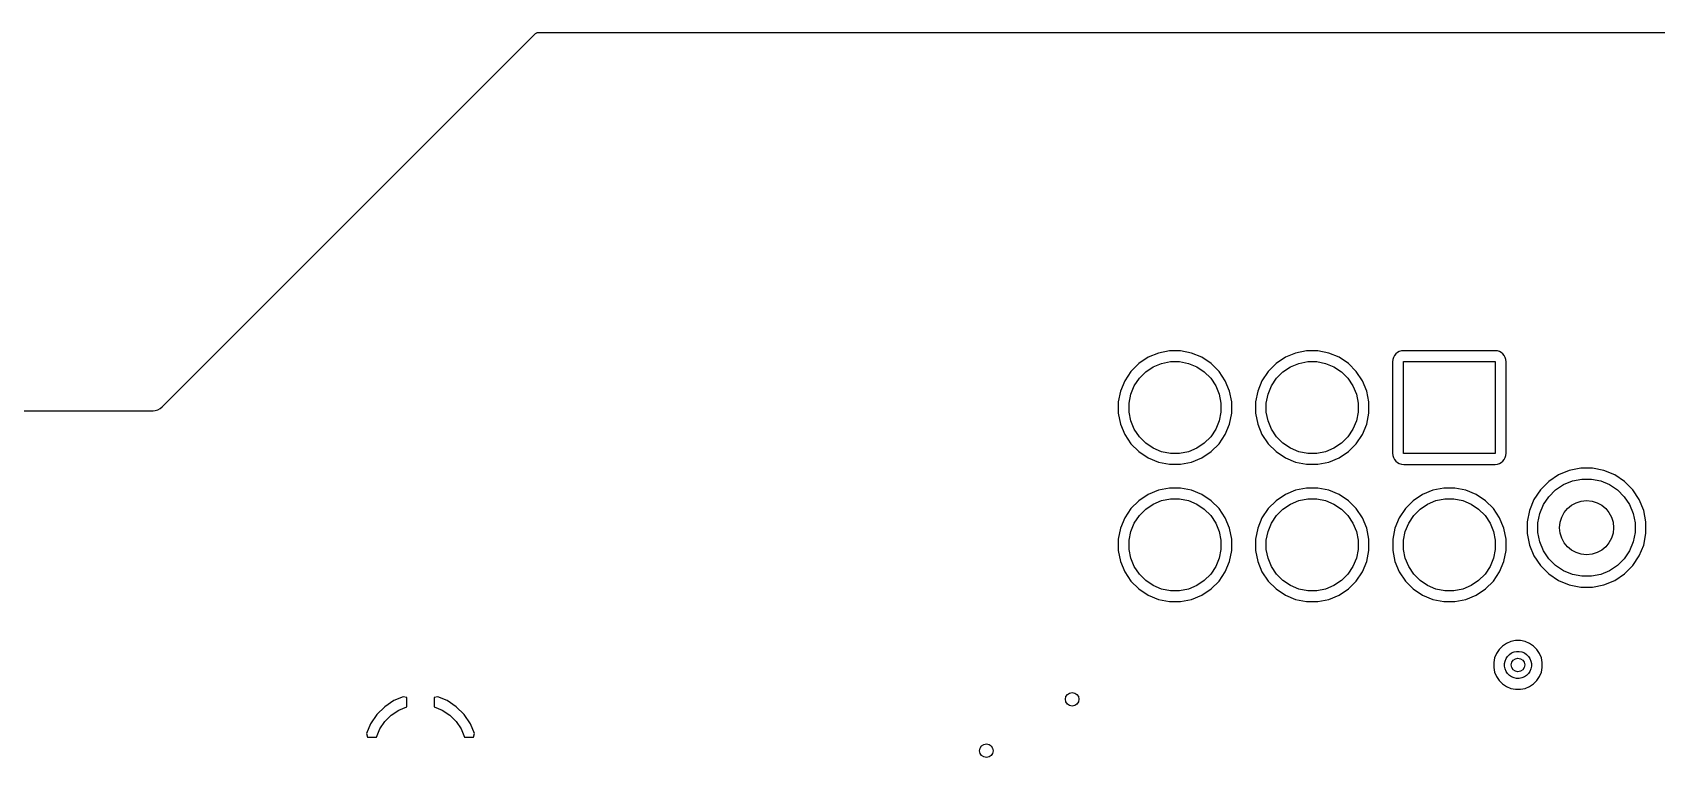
# Model space of a CAD drawing. Extents: x 4.56 to 9.07, y -4.98 to -1.83.
# Drawn here: x 6.867 to 8.051, y -2.355 to -1.827 of the extents above; entities that cross this region are included whole.
import ezdxf

# ---------------------------------------------------------------- set-up
doc = ezdxf.new("R2010")
doc.units = 0
doc.header["$MEASUREMENT"] = 0
doc.layers.add('BLACK', color=7, linetype='CONTINUOUS')

msp = doc.modelspace()

# ---------------------------------------------------------------- linework, layer by layer
at = {"layer": 'BLACK', "linetype": 'CONTINUOUS'}
for p, q in [((6.96841, -2.09276), (7.23324, -1.82792)), ((7.23324, -1.82792), (7.23325, -1.82792)), ((7.23325, -1.82791), (7.23328, -1.82789)), ((7.23325, -1.82792), (7.23325, -1.82791)), ((7.23325, -1.82792), (7.23325, -1.82792)), ((7.23328, -1.82789), (7.23356, -1.82766)), ((7.23356, -1.82766), (7.23384, -1.82743)), ((7.23384, -1.82743), (7.23386, -1.82742)), ((7.23386, -1.82742), (7.23388, -1.82741)), ((7.23388, -1.82741), (7.2342, -1.82724)), ((7.2342, -1.82724), (7.23452, -1.82707)), ((7.23452, -1.82707), (7.23454, -1.82706)), ((7.23454, -1.82706), (7.23456, -1.82705)), ((7.23456, -1.82705), (7.23491, -1.82695)), ((7.23491, -1.82695), (7.23526, -1.82685)), ((7.23526, -1.82685), (7.23528, -1.82684)), ((7.23528, -1.82684), (7.2353, -1.82684)), ((7.2353, -1.82684), (7.23566, -1.82681)), ((7.23566, -1.82681), (7.23602, -1.82677)), ((7.23602, -1.82677), (8.47638, -1.82677)), ((7.69593, -2.05866), (7.68794, -2.06025)), ((7.70407, -2.05866), (7.69593, -2.05866)), ((7.71206, -2.06025), (7.70407, -2.05866)), ((7.79593, -2.05866), (7.78794, -2.06025)), ((7.80407, -2.05866), (7.79593, -2.05866)), ((7.81206, -2.06025), (7.80407, -2.05866)), ((7.86351, -2.05923), (7.86214, -2.05996)), ((7.86499, -2.05878), (7.86351, -2.05923)), ((7.86673, -2.0586), (7.86499, -2.05878)), ((7.93327, -2.0586), (7.86673, -2.0586)), ((7.93501, -2.05878), (7.93327, -2.0586)), ((7.93649, -2.05923), (7.93501, -2.05878)), ((7.93786, -2.05996), (7.93649, -2.05923)), ((7.67365, -2.06789), (7.66789, -2.07365)), ((7.68042, -2.06337), (7.67365, -2.06789)), ((7.67867, -2.07401), (7.68415, -2.07034)), ((7.68794, -2.06025), (7.68042, -2.06337)), ((7.68415, -2.07034), (7.69024, -2.06782)), ((7.69024, -2.06782), (7.6967, -2.06654)), ((7.6967, -2.06654), (7.7033, -2.06654)), ((7.7033, -2.06654), (7.70976, -2.06782)), ((7.70976, -2.06782), (7.71585, -2.07034)), ((7.71958, -2.06337), (7.71206, -2.06025)), ((7.71585, -2.07034), (7.72133, -2.07401)), ((7.72635, -2.06789), (7.71958, -2.06337)), ((7.73211, -2.07365), (7.72635, -2.06789)), ((7.77365, -2.06789), (7.76789, -2.07365)), ((7.78042, -2.06337), (7.77365, -2.06789)), ((7.77867, -2.07401), (7.78415, -2.07034)), ((7.78794, -2.06025), (7.78042, -2.06337)), ((7.78415, -2.07034), (7.79024, -2.06782)), ((7.79024, -2.06782), (7.7967, -2.06654)), ((7.7967, -2.06654), (7.8033, -2.06654)), ((7.8033, -2.06654), (7.80976, -2.06782)), ((7.80976, -2.06782), (7.81585, -2.07034)), ((7.81958, -2.06337), (7.81206, -2.06025)), ((7.81585, -2.07034), (7.82133, -2.07401)), ((7.82635, -2.06789), (7.81958, -2.06337)), ((7.83211, -2.07365), (7.82635, -2.06789)), ((7.85878, -2.06499), (7.8586, -2.06673)), ((7.8586, -2.06673), (7.8586, -2.13327)), ((7.85923, -2.06351), (7.85878, -2.06499)), ((7.85996, -2.06214), (7.85923, -2.06351)), ((7.86094, -2.06094), (7.85996, -2.06214)), ((7.86214, -2.05996), (7.86094, -2.06094)), ((7.86654, -2.13346), (7.86654, -2.06654)), ((7.86654, -2.06654), (7.93346, -2.06654)), ((7.93346, -2.06654), (7.93346, -2.13346)), ((7.93906, -2.06094), (7.93786, -2.05996)), ((7.94004, -2.06214), (7.93906, -2.06094)), ((7.94077, -2.06351), (7.94004, -2.06214)), ((7.94122, -2.06499), (7.94077, -2.06351)), ((7.9414, -2.06673), (7.94122, -2.06499)), ((7.9414, -2.13327), (7.9414, -2.06673)), ((7.66337, -2.08042), (7.66025, -2.08794)), ((7.66789, -2.07365), (7.66337, -2.08042)), ((7.67034, -2.08415), (7.67401, -2.07867)), ((7.67401, -2.07867), (7.67867, -2.07401)), ((7.72133, -2.07401), (7.72599, -2.07867)), ((7.72599, -2.07867), (7.72966, -2.08415)), ((7.73663, -2.08042), (7.73211, -2.07365)), ((7.73975, -2.08794), (7.73663, -2.08042)), ((7.76337, -2.08042), (7.76025, -2.08794)), ((7.76789, -2.07365), (7.76337, -2.08042)), ((7.77034, -2.08415), (7.77401, -2.07867)), ((7.77401, -2.07867), (7.77867, -2.07401)), ((7.82133, -2.07401), (7.82599, -2.07867)), ((7.82599, -2.07867), (7.82966, -2.08415)), ((7.83663, -2.08042), (7.83211, -2.07365)), ((7.83975, -2.08794), (7.83663, -2.08042)), ((6.96216, -2.099), (6.96841, -2.09276)), ((6.96841, -2.09276), (6.96841, -2.09276)), ((7.66025, -2.08794), (7.65866, -2.09593)), ((7.66654, -2.0967), (7.66782, -2.09024)), ((7.66782, -2.09024), (7.67034, -2.08415)), ((7.72966, -2.08415), (7.73218, -2.09024)), ((7.73218, -2.09024), (7.73346, -2.0967)), ((7.74134, -2.09593), (7.73975, -2.08794)), ((7.76025, -2.08794), (7.75866, -2.09593)), ((7.76654, -2.0967), (7.76782, -2.09024)), ((7.76782, -2.09024), (7.77034, -2.08415)), ((7.82966, -2.08415), (7.83218, -2.09024)), ((7.83218, -2.09024), (7.83346, -2.0967)), ((7.84134, -2.09593), (7.83975, -2.08794)), ((6.32432, -2.10236), (6.95405, -2.10236)), ((6.95405, -2.10236), (6.9541, -2.10236)), ((6.9541, -2.10236), (6.95427, -2.10238)), ((6.95427, -2.10238), (6.95443, -2.10238)), ((6.95443, -2.10238), (6.95472, -2.10241)), ((6.95472, -2.10241), (6.95502, -2.10238)), ((6.95502, -2.10238), (6.95665, -2.10222)), ((6.95502, -2.10238), (6.95502, -2.10238)), ((6.95665, -2.10222), (6.95851, -2.10166)), ((6.95851, -2.10166), (6.96022, -2.10074)), ((6.96022, -2.10074), (6.96172, -2.09951)), ((6.96172, -2.09951), (6.9619, -2.09929)), ((6.9619, -2.09929), (6.96194, -2.09924)), ((6.96194, -2.09924), (6.96206, -2.09913)), ((6.96206, -2.09913), (6.96216, -2.099)), ((7.65866, -2.09593), (7.65866, -2.10407)), ((7.65866, -2.10407), (7.66025, -2.11206)), ((7.66654, -2.1033), (7.66654, -2.0967)), ((7.66782, -2.10976), (7.66654, -2.1033)), ((7.73346, -2.1033), (7.73218, -2.10976)), ((7.73346, -2.0967), (7.73346, -2.1033)), ((7.73975, -2.11206), (7.74134, -2.10407)), ((7.74134, -2.10407), (7.74134, -2.09593)), ((7.75866, -2.09593), (7.75866, -2.10407)), ((7.75866, -2.10407), (7.76025, -2.11206)), ((7.76654, -2.1033), (7.76654, -2.0967)), ((7.76782, -2.10976), (7.76654, -2.1033)), ((7.83346, -2.1033), (7.83218, -2.10976)), ((7.83346, -2.0967), (7.83346, -2.1033)), ((7.83975, -2.11206), (7.84134, -2.10407)), ((7.84134, -2.10407), (7.84134, -2.09593)), ((7.66025, -2.11206), (7.66337, -2.11958)), ((7.67034, -2.11585), (7.66782, -2.10976)), ((7.67401, -2.12133), (7.67034, -2.11585)), ((7.72966, -2.11585), (7.72599, -2.12133)), ((7.73218, -2.10976), (7.72966, -2.11585)), ((7.73663, -2.11958), (7.73975, -2.11206)), ((7.76025, -2.11206), (7.76337, -2.11958)), ((7.77034, -2.11585), (7.76782, -2.10976)), ((7.77401, -2.12133), (7.77034, -2.11585)), ((7.82966, -2.11585), (7.82599, -2.12133)), ((7.83218, -2.10976), (7.82966, -2.11585)), ((7.83663, -2.11958), (7.83975, -2.11206)), ((7.66337, -2.11958), (7.66789, -2.12635)), ((7.66789, -2.12635), (7.67365, -2.13211)), ((7.67867, -2.12599), (7.67401, -2.12133)), ((7.68415, -2.12966), (7.67867, -2.12599)), ((7.69024, -2.13218), (7.68415, -2.12966)), ((7.71585, -2.12966), (7.70976, -2.13218)), ((7.72133, -2.12599), (7.71585, -2.12966)), ((7.72599, -2.12133), (7.72133, -2.12599)), ((7.72635, -2.13211), (7.73211, -2.12635)), ((7.73211, -2.12635), (7.73663, -2.11958)), ((7.76337, -2.11958), (7.76789, -2.12635)), ((7.76789, -2.12635), (7.77365, -2.13211)), ((7.77867, -2.12599), (7.77401, -2.12133)), ((7.78415, -2.12966), (7.77867, -2.12599)), ((7.79024, -2.13218), (7.78415, -2.12966)), ((7.81585, -2.12966), (7.80976, -2.13218)), ((7.82133, -2.12599), (7.81585, -2.12966)), ((7.82599, -2.12133), (7.82133, -2.12599)), ((7.82635, -2.13211), (7.83211, -2.12635)), ((7.83211, -2.12635), (7.83663, -2.11958)), ((7.67365, -2.13211), (7.68042, -2.13663)), ((7.68042, -2.13663), (7.68794, -2.13975)), ((7.68794, -2.13975), (7.69593, -2.14134)), ((7.6967, -2.13346), (7.69024, -2.13218)), ((7.69593, -2.14134), (7.70407, -2.14134)), ((7.7033, -2.13346), (7.6967, -2.13346)), ((7.70976, -2.13218), (7.7033, -2.13346)), ((7.70407, -2.14134), (7.71206, -2.13975)), ((7.71206, -2.13975), (7.71958, -2.13663)), ((7.71958, -2.13663), (7.72635, -2.13211)), ((7.77365, -2.13211), (7.78042, -2.13663)), ((7.78042, -2.13663), (7.78794, -2.13975)), ((7.78794, -2.13975), (7.79593, -2.14134)), ((7.7967, -2.13346), (7.79024, -2.13218)), ((7.79593, -2.14134), (7.80407, -2.14134)), ((7.8033, -2.13346), (7.7967, -2.13346)), ((7.80976, -2.13218), (7.8033, -2.13346)), ((7.80407, -2.14134), (7.81206, -2.13975)), ((7.81206, -2.13975), (7.81958, -2.13663)), ((7.81958, -2.13663), (7.82635, -2.13211)), ((7.8586, -2.13327), (7.85878, -2.13501)), ((7.85878, -2.13501), (7.85923, -2.13649)), ((7.85923, -2.13649), (7.85996, -2.13786)), ((7.85996, -2.13786), (7.86094, -2.13906)), ((7.86094, -2.13906), (7.86214, -2.14004)), ((7.86214, -2.14004), (7.86351, -2.14077)), ((7.86351, -2.14077), (7.86499, -2.14122)), ((7.86499, -2.14122), (7.86673, -2.1414)), ((7.93346, -2.13346), (7.86654, -2.13346)), ((7.86673, -2.1414), (7.93327, -2.1414)), ((7.93327, -2.1414), (7.93501, -2.14122)), ((7.93501, -2.14122), (7.93649, -2.14077)), ((7.93649, -2.14077), (7.93786, -2.14004)), ((7.93786, -2.14004), (7.93906, -2.13906)), ((7.93906, -2.13906), (7.94004, -2.13786)), ((7.94004, -2.13786), (7.94077, -2.13649)), ((7.94077, -2.13649), (7.94122, -2.13501)), ((7.94122, -2.13501), (7.9414, -2.13327)), ((7.97239, -2.15386), (7.96636, -2.15989)), ((7.97949, -2.14912), (7.97239, -2.15386)), ((7.98737, -2.14586), (7.97949, -2.14912)), ((7.98322, -2.1561), (7.98966, -2.15343)), ((7.99573, -2.14419), (7.98737, -2.14586)), ((7.98966, -2.15343), (7.99651, -2.15207)), ((8.00427, -2.14419), (7.99573, -2.14419)), ((7.99651, -2.15207), (8.00349, -2.15207)), ((8.00349, -2.15207), (8.01034, -2.15343)), ((8.01263, -2.14586), (8.00427, -2.14419)), ((8.01034, -2.15343), (8.01678, -2.1561)), ((8.02051, -2.14912), (8.01263, -2.14586)), ((8.02761, -2.15386), (8.02051, -2.14912)), ((8.03364, -2.15989), (8.02761, -2.15386)), ((7.68042, -2.16337), (7.67365, -2.16789)), ((7.68794, -2.16025), (7.68042, -2.16337)), ((7.69593, -2.15866), (7.68794, -2.16025)), ((7.70407, -2.15866), (7.69593, -2.15866)), ((7.71206, -2.16025), (7.70407, -2.15866)), ((7.71958, -2.16337), (7.71206, -2.16025)), ((7.72635, -2.16789), (7.71958, -2.16337)), ((7.78042, -2.16337), (7.77365, -2.16789)), ((7.78794, -2.16025), (7.78042, -2.16337)), ((7.79593, -2.15866), (7.78794, -2.16025)), ((7.80407, -2.15866), (7.79593, -2.15866)), ((7.81206, -2.16025), (7.80407, -2.15866)), ((7.81958, -2.16337), (7.81206, -2.16025)), ((7.82635, -2.16789), (7.81958, -2.16337)), ((7.88042, -2.16337), (7.87365, -2.16789)), ((7.88794, -2.16025), (7.88042, -2.16337)), ((7.89593, -2.15866), (7.88794, -2.16025)), ((7.90407, -2.15866), (7.89593, -2.15866)), ((7.91206, -2.16025), (7.90407, -2.15866)), ((7.91958, -2.16337), (7.91206, -2.16025)), ((7.92635, -2.16789), (7.91958, -2.16337)), ((7.96636, -2.15989), (7.96162, -2.16699)), ((7.9686, -2.17072), (7.97248, -2.16491)), ((7.97248, -2.16491), (7.97741, -2.15998)), ((7.97741, -2.15998), (7.98322, -2.1561)), ((8.01678, -2.1561), (8.02259, -2.15998)), ((8.02259, -2.15998), (8.02752, -2.16491)), ((8.02752, -2.16491), (8.0314, -2.17072)), ((8.03838, -2.16699), (8.03364, -2.15989)), ((7.66789, -2.17365), (7.66337, -2.18042)), ((7.67365, -2.16789), (7.66789, -2.17365)), ((7.67401, -2.17867), (7.67867, -2.17401)), ((7.67867, -2.17401), (7.68415, -2.17034)), ((7.68415, -2.17034), (7.69024, -2.16782)), ((7.69024, -2.16782), (7.6967, -2.16654)), ((7.6967, -2.16654), (7.7033, -2.16654)), ((7.7033, -2.16654), (7.70976, -2.16782)), ((7.70976, -2.16782), (7.71585, -2.17034)), ((7.71585, -2.17034), (7.72133, -2.17401)), ((7.72133, -2.17401), (7.72599, -2.17867)), ((7.73211, -2.17365), (7.72635, -2.16789)), ((7.73663, -2.18042), (7.73211, -2.17365)), ((7.76789, -2.17365), (7.76337, -2.18042)), ((7.77365, -2.16789), (7.76789, -2.17365)), ((7.77401, -2.17867), (7.77867, -2.17401)), ((7.77867, -2.17401), (7.78415, -2.17034)), ((7.78415, -2.17034), (7.79024, -2.16782)), ((7.79024, -2.16782), (7.7967, -2.16654)), ((7.7967, -2.16654), (7.8033, -2.16654)), ((7.8033, -2.16654), (7.80976, -2.16782)), ((7.80976, -2.16782), (7.81585, -2.17034)), ((7.81585, -2.17034), (7.82133, -2.17401)), ((7.82133, -2.17401), (7.82599, -2.17867)), ((7.83211, -2.17365), (7.82635, -2.16789)), ((7.83663, -2.18042), (7.83211, -2.17365)), ((7.86789, -2.17365), (7.86337, -2.18042)), ((7.87365, -2.16789), (7.86789, -2.17365)), ((7.87401, -2.17867), (7.87867, -2.17401)), ((7.87867, -2.17401), (7.88415, -2.17034)), ((7.88415, -2.17034), (7.89024, -2.16782)), ((7.89024, -2.16782), (7.8967, -2.16654)), ((7.8967, -2.16654), (7.9033, -2.16654)), ((7.9033, -2.16654), (7.90976, -2.16782)), ((7.90976, -2.16782), (7.91585, -2.17034)), ((7.91585, -2.17034), (7.92133, -2.17401)), ((7.92133, -2.17401), (7.92599, -2.17867)), ((7.93211, -2.17365), (7.92635, -2.16789)), ((7.93663, -2.18042), (7.93211, -2.17365)), ((7.95836, -2.17487), (7.95669, -2.18323)), ((7.96162, -2.16699), (7.95836, -2.17487)), ((7.96457, -2.18401), (7.96593, -2.17716)), ((7.96593, -2.17716), (7.9686, -2.17072)), ((8.0314, -2.17072), (8.03407, -2.17716)), ((8.03407, -2.17716), (8.03543, -2.18401)), ((8.04164, -2.17487), (8.03838, -2.16699)), ((8.04331, -2.18323), (8.04164, -2.17487)), ((7.66025, -2.18794), (7.65866, -2.19593)), ((7.66337, -2.18042), (7.66025, -2.18794)), ((7.66782, -2.19024), (7.67034, -2.18415)), ((7.67034, -2.18415), (7.67401, -2.17867)), ((7.72599, -2.17867), (7.72966, -2.18415)), ((7.72966, -2.18415), (7.73218, -2.19024)), ((7.73975, -2.18794), (7.73663, -2.18042)), ((7.74134, -2.19593), (7.73975, -2.18794)), ((7.76025, -2.18794), (7.75866, -2.19593)), ((7.76337, -2.18042), (7.76025, -2.18794)), ((7.76782, -2.19024), (7.77034, -2.18415)), ((7.77034, -2.18415), (7.77401, -2.17867)), ((7.82599, -2.17867), (7.82966, -2.18415)), ((7.82966, -2.18415), (7.83218, -2.19024)), ((7.83975, -2.18794), (7.83663, -2.18042)), ((7.84134, -2.19593), (7.83975, -2.18794)), ((7.86025, -2.18794), (7.85866, -2.19593)), ((7.86337, -2.18042), (7.86025, -2.18794)), ((7.86782, -2.19024), (7.87034, -2.18415)), ((7.87034, -2.18415), (7.87401, -2.17867)), ((7.92599, -2.17867), (7.92966, -2.18415)), ((7.92966, -2.18415), (7.93218, -2.19024)), ((7.93826, -2.18435), (7.93663, -2.18042)), ((7.93975, -2.18794), (7.93826, -2.18435)), ((7.94134, -2.19593), (7.93975, -2.18794)), ((7.95669, -2.18323), (7.95669, -2.19177)), ((7.96457, -2.19099), (7.96457, -2.18401)), ((8.03543, -2.18401), (8.03543, -2.19099)), ((8.04331, -2.19177), (8.04331, -2.18323)), ((7.65866, -2.19593), (7.65866, -2.20407)), ((7.66654, -2.1967), (7.66782, -2.19024)), ((7.66654, -2.2033), (7.66654, -2.1967)), ((7.73218, -2.19024), (7.73346, -2.1967)), ((7.73346, -2.1967), (7.73346, -2.2033)), ((7.74134, -2.20407), (7.74134, -2.19593)), ((7.75866, -2.19593), (7.75866, -2.20407)), ((7.76654, -2.1967), (7.76782, -2.19024)), ((7.76654, -2.2033), (7.76654, -2.1967)), ((7.83218, -2.19024), (7.83346, -2.1967)), ((7.83346, -2.1967), (7.83346, -2.2033)), ((7.84134, -2.20407), (7.84134, -2.19593)), ((7.85866, -2.19593), (7.85866, -2.20407)), ((7.86654, -2.1967), (7.86782, -2.19024)), ((7.86654, -2.2033), (7.86654, -2.1967)), ((7.93218, -2.19024), (7.93346, -2.1967)), ((7.93346, -2.1967), (7.93346, -2.2033)), ((7.94134, -2.20407), (7.94134, -2.19593)), ((7.95669, -2.19177), (7.95836, -2.20013)), ((7.95836, -2.20013), (7.96162, -2.20801)), ((7.96593, -2.19784), (7.96457, -2.19099)), ((7.9686, -2.20428), (7.96593, -2.19784)), ((8.03407, -2.19784), (8.0314, -2.20428)), ((8.03543, -2.19099), (8.03407, -2.19784)), ((8.03838, -2.20801), (8.04164, -2.20013)), ((8.04164, -2.20013), (8.04331, -2.19177)), ((7.65866, -2.20407), (7.66025, -2.21206)), ((7.66025, -2.21206), (7.66337, -2.21958)), ((7.66782, -2.20976), (7.66654, -2.2033)), ((7.67034, -2.21585), (7.66782, -2.20976)), ((7.73218, -2.20976), (7.72966, -2.21585)), ((7.73346, -2.2033), (7.73218, -2.20976)), ((7.73663, -2.21958), (7.73975, -2.21206)), ((7.73975, -2.21206), (7.74134, -2.20407)), ((7.75866, -2.20407), (7.76025, -2.21206)), ((7.76025, -2.21206), (7.76337, -2.21958)), ((7.76782, -2.20976), (7.76654, -2.2033)), ((7.77034, -2.21585), (7.76782, -2.20976)), ((7.83218, -2.20976), (7.82966, -2.21585)), ((7.83346, -2.2033), (7.83218, -2.20976)), ((7.83663, -2.21958), (7.83975, -2.21206)), ((7.83975, -2.21206), (7.84134, -2.20407)), ((7.85866, -2.20407), (7.86025, -2.21206)), ((7.86025, -2.21206), (7.86337, -2.21958)), ((7.86782, -2.20976), (7.86654, -2.2033)), ((7.87034, -2.21585), (7.86782, -2.20976)), ((7.93218, -2.20976), (7.92966, -2.21585)), ((7.93346, -2.2033), (7.93218, -2.20976)), ((7.93663, -2.21958), (7.93975, -2.21206)), ((7.93975, -2.21206), (7.94134, -2.20407)), ((7.96162, -2.20801), (7.96636, -2.21511)), ((7.97248, -2.21009), (7.9686, -2.20428)), ((7.97741, -2.21502), (7.97248, -2.21009)), ((8.02752, -2.21009), (8.02259, -2.21502)), ((8.0314, -2.20428), (8.02752, -2.21009)), ((8.03364, -2.21511), (8.03838, -2.20801)), ((7.66337, -2.21958), (7.66789, -2.22635)), ((7.67401, -2.22133), (7.67034, -2.21585)), ((7.67867, -2.22599), (7.67401, -2.22133)), ((7.72599, -2.22133), (7.72133, -2.22599)), ((7.72966, -2.21585), (7.72599, -2.22133)), ((7.73211, -2.22635), (7.73663, -2.21958)), ((7.76337, -2.21958), (7.76789, -2.22635)), ((7.77401, -2.22133), (7.77034, -2.21585)), ((7.77867, -2.22599), (7.77401, -2.22133)), ((7.82599, -2.22133), (7.82133, -2.22599)), ((7.82966, -2.21585), (7.82599, -2.22133)), ((7.83211, -2.22635), (7.83663, -2.21958)), ((7.86337, -2.21958), (7.86789, -2.22635)), ((7.87401, -2.22133), (7.87034, -2.21585)), ((7.87867, -2.22599), (7.87401, -2.22133)), ((7.92599, -2.22133), (7.92133, -2.22599)), ((7.92966, -2.21585), (7.92599, -2.22133)), ((7.93211, -2.22635), (7.93663, -2.21958)), ((7.96636, -2.21511), (7.97239, -2.22114)), ((7.97239, -2.22114), (7.97949, -2.22588)), ((7.98322, -2.2189), (7.97741, -2.21502)), ((7.98966, -2.22157), (7.98322, -2.2189)), ((7.99651, -2.22293), (7.98966, -2.22157)), ((8.00349, -2.22293), (7.99651, -2.22293)), ((8.01034, -2.22157), (8.00349, -2.22293)), ((8.01678, -2.2189), (8.01034, -2.22157)), ((8.02259, -2.21502), (8.01678, -2.2189)), ((8.02051, -2.22588), (8.02761, -2.22114)), ((8.02761, -2.22114), (8.03364, -2.21511)), ((7.66789, -2.22635), (7.67365, -2.23211)), ((7.67365, -2.23211), (7.68042, -2.23663)), ((7.68415, -2.22966), (7.67867, -2.22599)), ((7.68042, -2.23663), (7.68794, -2.23975)), ((7.69024, -2.23218), (7.68415, -2.22966)), ((7.6967, -2.23346), (7.69024, -2.23218)), ((7.7033, -2.23346), (7.6967, -2.23346)), ((7.70976, -2.23218), (7.7033, -2.23346)), ((7.71585, -2.22966), (7.70976, -2.23218)), ((7.71206, -2.23975), (7.71958, -2.23663)), ((7.72133, -2.22599), (7.71585, -2.22966)), ((7.71958, -2.23663), (7.72635, -2.23211)), ((7.72635, -2.23211), (7.73211, -2.22635)), ((7.76789, -2.22635), (7.77365, -2.23211)), ((7.77365, -2.23211), (7.78042, -2.23663)), ((7.78415, -2.22966), (7.77867, -2.22599)), ((7.78042, -2.23663), (7.78794, -2.23975)), ((7.79024, -2.23218), (7.78415, -2.22966)), ((7.7967, -2.23346), (7.79024, -2.23218)), ((7.8033, -2.23346), (7.7967, -2.23346)), ((7.80976, -2.23218), (7.8033, -2.23346)), ((7.81585, -2.22966), (7.80976, -2.23218)), ((7.81206, -2.23975), (7.81958, -2.23663)), ((7.82133, -2.22599), (7.81585, -2.22966)), ((7.81958, -2.23663), (7.82635, -2.23211)), ((7.82635, -2.23211), (7.83211, -2.22635)), ((7.86789, -2.22635), (7.87365, -2.23211)), ((7.87365, -2.23211), (7.88042, -2.23663)), ((7.88415, -2.22966), (7.87867, -2.22599)), ((7.88042, -2.23663), (7.88794, -2.23975)), ((7.89024, -2.23218), (7.88415, -2.22966)), ((7.8967, -2.23346), (7.89024, -2.23218)), ((7.9033, -2.23346), (7.8967, -2.23346)), ((7.90976, -2.23218), (7.9033, -2.23346)), ((7.91585, -2.22966), (7.90976, -2.23218)), ((7.91206, -2.23975), (7.91958, -2.23663)), ((7.92133, -2.22599), (7.91585, -2.22966)), ((7.91958, -2.23663), (7.92635, -2.23211)), ((7.92635, -2.23211), (7.93211, -2.22635)), ((7.97949, -2.22588), (7.98737, -2.22914)), ((7.98737, -2.22914), (7.99573, -2.23081)), ((7.99573, -2.23081), (8.00427, -2.23081)), ((8.00427, -2.23081), (8.01263, -2.22914)), ((8.01263, -2.22914), (8.02051, -2.22588)), ((7.68794, -2.23975), (7.69593, -2.24134)), ((7.69593, -2.24134), (7.70407, -2.24134)), ((7.70407, -2.24134), (7.71206, -2.23975)), ((7.78794, -2.23975), (7.79593, -2.24134)), ((7.79593, -2.24134), (7.80407, -2.24134)), ((7.80407, -2.24134), (7.81206, -2.23975)), ((7.88794, -2.23975), (7.89593, -2.24134)), ((7.89593, -2.24134), (7.90407, -2.24134)), ((7.90407, -2.24134), (7.91206, -2.23975)), ((7.94161, -2.2718), (7.93871, -2.27374)), ((7.94483, -2.27046), (7.94161, -2.2718)), ((7.94826, -2.26978), (7.94483, -2.27046)), ((7.95174, -2.26978), (7.94826, -2.26978)), ((7.95517, -2.27046), (7.95174, -2.26978)), ((7.95839, -2.2718), (7.95517, -2.27046)), ((7.96129, -2.27374), (7.95839, -2.2718)), ((7.93296, -2.28233), (7.93228, -2.28576)), ((7.9343, -2.27911), (7.93296, -2.28233)), ((7.93624, -2.27621), (7.9343, -2.27911)), ((7.93871, -2.27374), (7.93624, -2.27621)), ((7.94016, -2.28653), (7.94054, -2.28463)), ((7.94054, -2.28463), (7.94128, -2.28284)), ((7.94128, -2.28284), (7.94235, -2.28123)), ((7.94235, -2.28123), (7.94373, -2.27985)), ((7.94373, -2.27985), (7.94534, -2.27878)), ((7.94534, -2.27878), (7.94713, -2.27804)), ((7.94713, -2.27804), (7.94903, -2.27766)), ((7.94903, -2.27766), (7.95097, -2.27766)), ((7.95097, -2.27766), (7.95287, -2.27804)), ((7.95287, -2.27804), (7.95466, -2.27878)), ((7.95466, -2.27878), (7.95627, -2.27985)), ((7.95627, -2.27985), (7.95765, -2.28123)), ((7.95765, -2.28123), (7.95872, -2.28284)), ((7.95872, -2.28284), (7.95946, -2.28463)), ((7.95946, -2.28463), (7.95984, -2.28653)), ((7.96376, -2.27621), (7.96129, -2.27374)), ((7.9657, -2.27911), (7.96376, -2.27621)), ((7.96704, -2.28233), (7.9657, -2.27911)), ((7.96772, -2.28576), (7.96704, -2.28233)), ((7.93228, -2.28576), (7.93228, -2.28924)), ((7.93228, -2.28924), (7.93296, -2.29267)), ((7.93296, -2.29267), (7.9343, -2.29589)), ((7.9343, -2.29589), (7.93624, -2.29879)), ((7.94016, -2.28847), (7.94016, -2.28653)), ((7.94054, -2.29037), (7.94016, -2.28847)), ((7.94128, -2.29216), (7.94054, -2.29037)), ((7.94235, -2.29377), (7.94128, -2.29216)), ((7.94373, -2.29515), (7.94235, -2.29377)), ((7.94534, -2.29622), (7.94373, -2.29515)), ((7.94713, -2.29696), (7.94534, -2.29622)), ((7.95466, -2.29622), (7.95287, -2.29696)), ((7.95627, -2.29515), (7.95466, -2.29622)), ((7.95765, -2.29377), (7.95627, -2.29515)), ((7.95872, -2.29216), (7.95765, -2.29377)), ((7.95946, -2.29037), (7.95872, -2.29216)), ((7.95984, -2.28847), (7.95946, -2.29037)), ((7.95984, -2.28653), (7.95984, -2.28847)), ((7.96376, -2.29879), (7.9657, -2.29589)), ((7.9657, -2.29589), (7.96704, -2.29267)), ((7.96704, -2.29267), (7.96772, -2.28924)), ((7.96772, -2.28924), (7.96772, -2.28576)), ((7.93624, -2.29879), (7.93871, -2.30126)), ((7.93871, -2.30126), (7.94161, -2.3032)), ((7.94161, -2.3032), (7.94483, -2.30454)), ((7.94483, -2.30454), (7.94826, -2.30522)), ((7.94903, -2.29734), (7.94713, -2.29696)), ((7.94826, -2.30522), (7.95174, -2.30522)), ((7.95097, -2.29734), (7.94903, -2.29734)), ((7.95287, -2.29696), (7.95097, -2.29734)), ((7.95174, -2.30522), (7.95517, -2.30454)), ((7.95517, -2.30454), (7.95839, -2.3032)), ((7.95839, -2.3032), (7.96129, -2.30126)), ((7.96129, -2.30126), (7.96376, -2.29879)), ((7.12389, -2.31798), (7.11814, -2.32369)), ((7.13064, -2.3135), (7.12389, -2.31798)), ((7.13737, -2.31073), (7.13064, -2.3135)), ((7.13415, -2.32034), (7.14, -2.31792)), ((7.14, -2.31128), (7.13737, -2.31073)), ((7.14, -2.31792), (7.14, -2.31128)), ((7.16263, -2.31073), (7.16, -2.31128)), ((7.16, -2.31128), (7.16, -2.31792)), ((7.16, -2.31792), (7.16585, -2.32034)), ((7.16936, -2.3135), (7.16263, -2.31073)), ((7.17611, -2.31798), (7.16936, -2.3135)), ((7.18186, -2.32369), (7.17611, -2.31798)), ((7.11362, -2.33041), (7.11073, -2.33733)), ((7.11814, -2.32369), (7.11362, -2.33041)), ((7.12034, -2.33415), (7.12401, -2.32867)), ((7.12401, -2.32867), (7.12867, -2.32401)), ((7.12867, -2.32401), (7.13415, -2.32034)), ((7.16585, -2.32034), (7.17133, -2.32401)), ((7.17133, -2.32401), (7.17599, -2.32867)), ((7.17599, -2.32867), (7.17966, -2.33415)), ((7.18638, -2.33041), (7.18186, -2.32369)), ((7.18927, -2.33733), (7.18638, -2.33041)), ((7.11073, -2.33733), (7.1113, -2.34)), ((7.1113, -2.34), (7.11792, -2.34)), ((7.11792, -2.34), (7.12034, -2.33415)), ((7.17966, -2.33415), (7.18208, -2.34)), ((7.18208, -2.34), (7.1887, -2.34)), ((7.1887, -2.34), (7.18927, -2.33733))]:
    msp.add_line(p, q, dxfattribs=at)
at = {"layer": 'BLACK'}
for centre, radius in [((8, -2.1875), 0.01969), ((7.95, -2.2875), 0.00492), ((7.625, -2.3125), 0.00492), ((7.5625, -2.35), 0.00492)]:
    msp.add_circle(centre, radius, dxfattribs=at)

doc.saveas('drawing.dxf')
